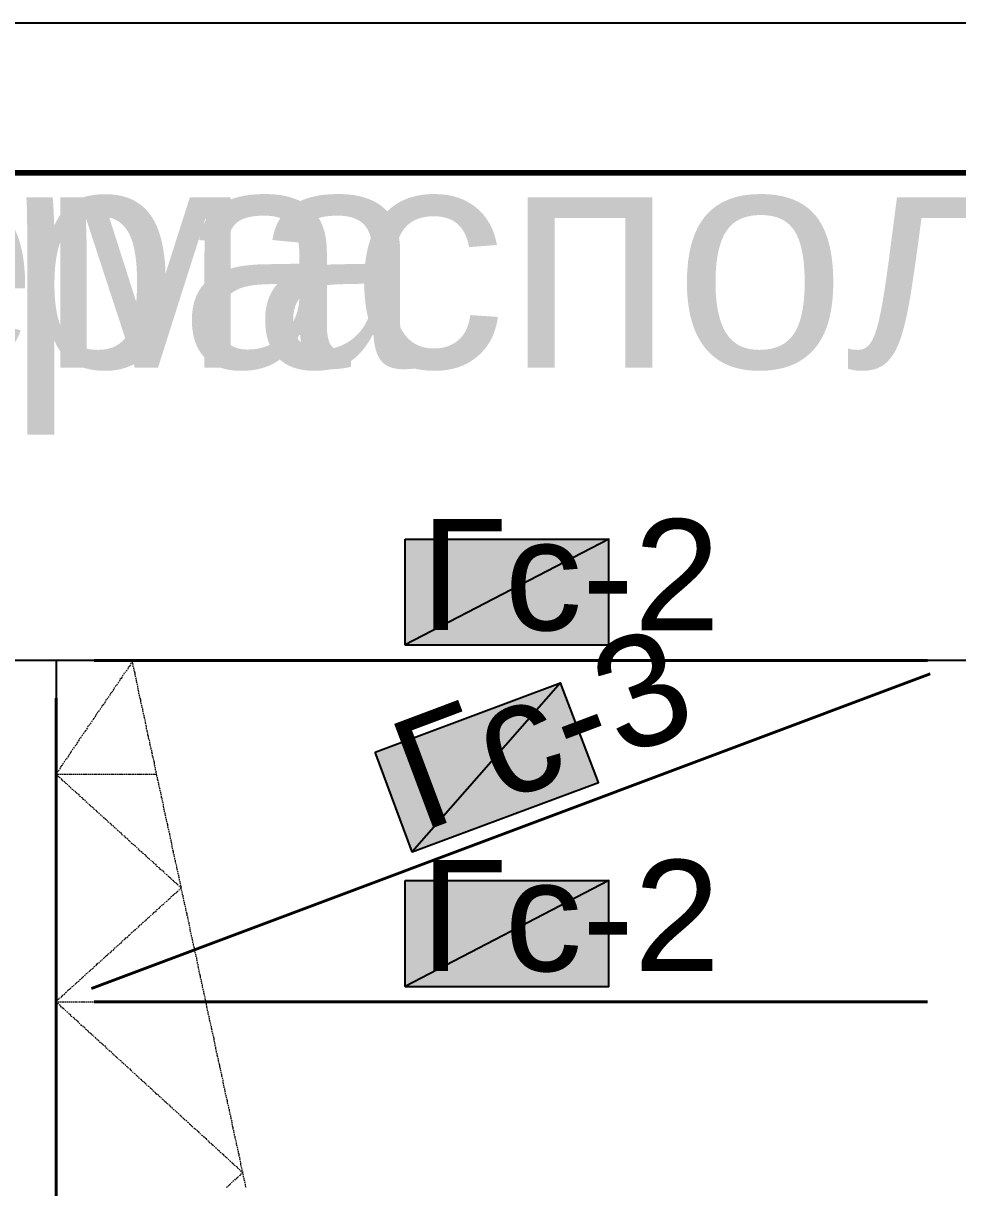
# Model space of a CAD drawing. Extents: x 0 to 604, y 0 to 420.
# Drawn here: x 138.74 to 169.57, y 381.6 to 420 of the extents above; entities that cross this region are included whole.
import ezdxf

# ---------------------------------------------------------------- set-up
doc = ezdxf.new("R2010")
doc.units = 0
doc.styles.add('TEYPDFCAD_TEXT', font='arial.ttf')

# ---------------------------------------------------------------- blocks, each defined once
blk = doc.blocks.new('A2-landscape')
for points in [[(594, 420), (0, 420)], [(589, 415), (20, 415)]]:
    blk.add_lwpolyline(points)

msp = doc.modelspace()

# ---------------------------------------------------------------- hatches: boundary and pattern name
at = {"true_color": 0xffffff}
h = msp.add_hatch(color=0, dxfattribs=at)
h.paths.add_polyline_path([(151.342, 402.992), (158.052, 402.992), (151.342, 399.5)])
h.paths.add_polyline_path([(158.052, 402.992), (151.342, 399.5), (158.052, 399.5)])
h = msp.add_hatch(color=0, dxfattribs=at)
h.paths.add_polyline_path([(150.347, 395.965), (156.464, 398.251), (151.575, 392.684)])
h.paths.add_polyline_path([(156.464, 398.251), (151.575, 392.684), (157.713, 394.97)])
h = msp.add_hatch(color=0, dxfattribs=at)
h.paths.add_polyline_path([(151.342, 391.731), (158.052, 391.731), (151.342, 388.239)])
h.paths.add_polyline_path([(158.052, 391.731), (151.342, 388.239), (158.052, 388.239)])

# ---------------------------------------------------------------- linework, layer by layer
at = {"color": 0, "lineweight": 0, "true_color": 0xffffff}
for p, q in [((151.342, 399.5), (158.052, 399.5)), ((151.575, 392.684), (157.713, 394.97)), ((151.342, 388.239), (158.052, 388.239))]:
    msp.add_line(p, q, dxfattribs=at)
at = {"color": 7, "lineweight": 25}
for p, q in [((149.31, 398.992), (129.328, 398.992)), ((139.827, 398.992), (139.827, 385.593)), ((151.807, 398.992), (150.812, 398.992)), ((173.313, 398.992), (153.31, 398.992)), ((139.827, 384.09), (139.827, 383.074))]:
    msp.add_line(p, q, dxfattribs=at)
at = {"color": 7, "lineweight": 40}
for p, q in [((168.571, 398.992), (141.076, 398.992)), ((140.991, 388.175), (168.656, 398.547)), ((139.827, 397.743), (139.827, 310.219)), ((168.571, 387.731), (141.076, 387.731))]:
    msp.add_line(p, q, dxfattribs=at)
at = {"color": 7, "lineweight": 5}
for p, q in [((142.346, 398.949), (142.325, 398.928)), ((142.346, 398.928), (142.346, 398.949)), ((142.071, 398.568), (142.049, 398.526)), ((142.113, 398.611), (142.092, 398.589)), ((142.155, 398.674), (142.134, 398.632)), ((142.198, 398.738), (142.177, 398.695)), ((142.24, 398.801), (142.198, 398.759)), ((142.282, 398.843), (142.24, 398.801)), ((142.304, 398.907), (142.282, 398.865)), ((142.367, 398.843), (142.346, 398.907)), ((142.367, 398.78), (142.367, 398.822)), ((142.388, 398.716), (142.388, 398.759)), ((142.409, 398.653), (142.388, 398.695)), ((142.43, 398.568), (142.409, 398.632)), ((142.43, 398.505), (142.43, 398.568)), ((141.838, 398.209), (141.817, 398.166)), ((141.88, 398.272), (141.859, 398.23)), ((141.923, 398.335), (141.901, 398.293)), ((141.965, 398.399), (141.923, 398.357)), ((142.007, 398.441), (141.965, 398.399)), ((142.028, 398.505), (142.007, 398.462)), ((142.452, 398.441), (142.43, 398.484)), ((142.473, 398.378), (142.452, 398.42)), ((142.473, 398.314), (142.473, 398.357)), ((142.494, 398.23), (142.473, 398.293)), ((142.515, 398.166), (142.494, 398.209)), ((141.563, 397.806), (141.542, 397.764)), ((141.605, 397.87), (141.584, 397.827)), ((141.647, 397.933), (141.605, 397.891)), ((141.69, 397.976), (141.647, 397.933)), ((141.732, 398.039), (141.69, 397.997)), ((141.753, 398.103), (141.732, 398.06)), ((141.796, 398.166), (141.774, 398.124)), ((142.515, 398.103), (142.515, 398.145)), ((142.536, 398.039), (142.536, 398.081)), ((142.558, 397.954), (142.536, 398.018)), ((142.558, 397.891), (142.558, 397.933)), ((142.579, 397.827), (142.579, 397.87)), ((142.6, 397.764), (142.579, 397.806)), ((141.33, 397.468), (141.309, 397.425)), ((141.372, 397.51), (141.33, 397.489)), ((141.415, 397.574), (141.372, 397.531)), ((141.457, 397.637), (141.415, 397.595)), ((141.478, 397.7), (141.457, 397.658)), ((141.52, 397.743), (141.499, 397.7)), ((142.621, 397.679), (142.6, 397.743)), ((142.621, 397.616), (142.621, 397.679)), ((142.642, 397.552), (142.621, 397.595)), ((142.663, 397.489), (142.642, 397.531)), ((142.663, 397.425), (142.663, 397.468)), ((141.055, 397.065), (141.034, 397.023)), ((141.097, 397.108), (141.055, 397.065)), ((141.139, 397.171), (141.097, 397.129)), ((141.182, 397.235), (141.139, 397.192)), ((141.203, 397.298), (141.182, 397.256)), ((141.245, 397.341), (141.224, 397.298)), ((141.287, 397.404), (141.266, 397.362)), ((142.685, 397.341), (142.685, 397.404)), ((142.706, 397.277), (142.685, 397.319)), ((142.706, 397.214), (142.706, 397.256)), ((142.727, 397.15), (142.727, 397.192)), ((142.748, 397.065), (142.727, 397.129)), ((142.769, 397.002), (142.748, 397.044)), ((140.78, 396.642), (140.758, 396.621)), ((140.822, 396.706), (140.78, 396.663)), ((140.864, 396.769), (140.822, 396.727)), ((140.885, 396.833), (140.864, 396.79)), ((140.928, 396.875), (140.906, 396.833)), ((140.97, 396.938), (140.949, 396.896)), ((141.012, 397.002), (140.991, 396.96)), ((142.769, 396.938), (142.769, 396.981)), ((142.79, 396.875), (142.769, 396.917)), ((142.811, 396.79), (142.79, 396.854)), ((142.811, 396.727), (142.811, 396.769)), ((142.833, 396.663), (142.833, 396.706)), ((142.854, 396.6), (142.833, 396.642)), ((140.547, 396.303), (140.504, 396.261)), ((140.589, 396.367), (140.547, 396.325)), ((140.61, 396.43), (140.589, 396.388)), ((140.653, 396.473), (140.631, 396.43)), ((140.695, 396.536), (140.674, 396.494)), ((140.737, 396.6), (140.716, 396.557)), ((142.854, 396.515), (142.854, 396.579)), ((142.875, 396.452), (142.875, 396.515)), ((142.896, 396.388), (142.875, 396.43)), ((142.917, 396.325), (142.896, 396.367)), ((142.917, 396.261), (142.917, 396.303)), ((140.272, 395.901), (140.229, 395.859)), ((140.314, 395.965), (140.272, 395.923)), ((140.335, 396.007), (140.314, 395.965)), ((140.377, 396.071), (140.356, 396.028)), ((140.42, 396.134), (140.399, 396.092)), ((140.462, 396.198), (140.441, 396.155)), ((140.504, 396.24), (140.483, 396.198)), ((142.939, 396.176), (142.917, 396.24)), ((142.96, 396.113), (142.939, 396.155)), ((142.96, 396.049), (142.96, 396.092)), ((142.981, 395.986), (142.981, 396.028)), ((143.002, 395.901), (142.981, 395.965)), ((143.002, 395.838), (143.002, 395.88)), ((139.996, 395.499), (139.954, 395.457)), ((140.039, 395.541), (139.996, 395.52)), ((140.06, 395.605), (140.039, 395.563)), ((140.102, 395.668), (140.081, 395.626)), ((140.144, 395.732), (140.123, 395.69)), ((140.187, 395.774), (140.166, 395.732)), ((140.229, 395.838), (140.208, 395.796)), ((143.023, 395.774), (143.023, 395.817)), ((143.044, 395.711), (143.023, 395.753)), ((143.065, 395.626), (143.044, 395.69)), ((143.065, 395.563), (143.065, 395.626)), ((143.087, 395.499), (143.065, 395.541)), ((139.827, 395.266), (139.827, 395.245)), ((139.827, 395.245), (139.848, 395.203)), ((139.827, 395.203), (139.827, 395.245)), ((139.827, 395.245), (139.869, 395.245)), ((139.827, 395.139), (139.827, 395.182)), ((139.827, 395.055), (139.827, 395.118)), ((139.869, 395.33), (139.848, 395.288)), ((139.869, 395.245), (139.933, 395.245)), ((139.869, 395.182), (139.912, 395.16)), ((139.912, 395.372), (139.891, 395.33)), ((139.912, 395.139), (139.954, 395.118)), ((139.954, 395.436), (139.933, 395.393)), ((139.954, 395.245), (139.996, 395.245)), ((140.018, 395.245), (140.06, 395.245)), ((140.081, 395.245), (140.144, 395.245)), ((140.166, 395.245), (140.208, 395.245)), ((140.229, 395.245), (140.272, 395.245)), ((140.293, 395.245), (140.356, 395.245)), ((140.377, 395.245), (140.42, 395.245)), ((140.441, 395.245), (140.483, 395.245)), ((140.504, 395.245), (140.568, 395.245)), ((140.589, 395.245), (140.631, 395.245)), ((140.653, 395.245), (140.695, 395.245)), ((140.716, 395.245), (140.78, 395.245)), ((140.78, 395.245), (140.843, 395.245)), ((140.864, 395.245), (140.906, 395.245)), ((140.928, 395.245), (140.97, 395.245)), ((140.991, 395.245), (141.055, 395.245)), ((141.076, 395.245), (141.118, 395.245)), ((141.139, 395.245), (141.182, 395.245)), ((141.203, 395.245), (141.266, 395.245)), ((141.287, 395.245), (141.33, 395.245)), ((141.351, 395.245), (141.393, 395.245)), ((141.415, 395.245), (141.478, 395.245)), ((141.499, 395.245), (141.542, 395.245)), ((141.563, 395.245), (141.605, 395.245)), ((141.626, 395.245), (141.69, 395.245)), ((141.69, 395.245), (141.753, 395.245)), ((141.774, 395.245), (141.817, 395.245)), ((141.838, 395.245), (141.88, 395.245)), ((141.901, 395.245), (141.965, 395.245)), ((141.986, 395.245), (142.028, 395.245)), ((142.049, 395.245), (142.092, 395.245)), ((142.113, 395.245), (142.177, 395.245)), ((142.198, 395.245), (142.24, 395.245)), ((142.261, 395.245), (142.304, 395.245)), ((142.325, 395.245), (142.388, 395.245)), ((142.409, 395.245), (142.452, 395.245)), ((142.473, 395.245), (142.515, 395.245)), ((142.536, 395.245), (142.6, 395.245)), ((142.6, 395.245), (142.663, 395.245)), ((142.685, 395.245), (142.727, 395.245)), ((142.748, 395.245), (142.79, 395.245)), ((142.811, 395.245), (142.875, 395.245)), ((142.896, 395.245), (142.939, 395.245)), ((142.96, 395.245), (143.002, 395.245)), ((143.023, 395.245), (143.087, 395.245)), ((143.108, 395.436), (143.087, 395.478)), ((143.108, 395.372), (143.108, 395.414)), ((143.108, 395.245), (143.15, 395.245)), ((143.129, 395.288), (143.129, 395.351)), ((143.15, 395.224), (143.129, 395.266)), ((143.15, 395.16), (143.15, 395.203)), ((143.171, 395.097), (143.171, 395.139)), ((139.827, 394.991), (139.827, 395.055)), ((139.827, 394.928), (139.827, 394.97)), ((139.827, 394.864), (139.827, 394.906)), ((139.827, 394.779), (139.827, 394.843)), ((139.827, 394.716), (139.827, 394.758)), ((139.975, 395.097), (140.018, 395.055)), ((140.018, 395.055), (140.06, 395.012)), ((140.081, 395.012), (140.123, 394.97)), ((140.123, 394.949), (140.166, 394.928)), ((140.187, 394.906), (140.208, 394.885)), ((140.229, 394.864), (140.272, 394.822)), ((140.293, 394.822), (140.314, 394.779)), ((140.335, 394.758), (140.377, 394.737)), ((143.192, 395.012), (143.171, 395.076)), ((143.214, 394.949), (143.192, 394.991)), ((143.214, 394.885), (143.214, 394.928)), ((143.235, 394.822), (143.214, 394.864)), ((143.256, 394.737), (143.235, 394.801)), ((139.827, 394.652), (139.827, 394.695)), ((139.827, 394.568), (139.827, 394.631)), ((139.827, 394.504), (139.827, 394.547)), ((139.827, 394.441), (139.827, 394.483)), ((139.827, 394.356), (139.827, 394.42)), ((139.827, 394.293), (139.827, 394.335)), ((140.399, 394.716), (140.42, 394.695)), ((140.441, 394.674), (140.483, 394.631)), ((140.483, 394.631), (140.525, 394.589)), ((140.547, 394.589), (140.589, 394.547)), ((140.589, 394.525), (140.631, 394.504)), ((140.653, 394.483), (140.695, 394.462)), ((140.695, 394.441), (140.737, 394.399)), ((140.758, 394.399), (140.78, 394.356)), ((140.801, 394.335), (140.843, 394.314)), ((143.256, 394.674), (143.256, 394.716)), ((143.277, 394.61), (143.277, 394.652)), ((143.298, 394.547), (143.277, 394.589)), ((143.298, 394.462), (143.298, 394.525)), ((143.32, 394.399), (143.32, 394.462)), ((143.341, 394.335), (143.32, 394.377)), ((139.827, 394.229), (139.827, 394.271)), ((139.827, 394.144), (139.827, 394.208)), ((139.827, 394.081), (139.827, 394.144)), ((139.827, 394.017), (139.827, 394.06)), ((139.827, 393.954), (139.827, 393.996)), ((140.864, 394.293), (140.885, 394.271)), ((140.906, 394.25), (140.949, 394.208)), ((140.949, 394.208), (140.991, 394.166)), ((141.012, 394.166), (141.055, 394.123)), ((141.055, 394.102), (141.097, 394.081)), ((141.118, 394.06), (141.161, 394.039)), ((141.161, 394.017), (141.203, 393.975)), ((141.224, 393.975), (141.245, 393.933)), ((143.362, 394.271), (143.341, 394.314)), ((143.362, 394.208), (143.362, 394.25)), ((143.383, 394.123), (143.362, 394.187)), ((143.404, 394.06), (143.383, 394.102)), ((143.404, 393.996), (143.404, 394.039)), ((143.425, 393.933), (143.425, 393.975)), ((139.827, 393.869), (139.827, 393.933)), ((139.827, 393.806), (139.827, 393.848)), ((139.827, 393.742), (139.827, 393.785)), ((139.827, 393.658), (139.827, 393.721)), ((139.827, 393.594), (139.827, 393.637)), ((139.827, 393.531), (139.827, 393.573)), ((141.266, 393.912), (141.309, 393.89)), ((141.33, 393.869), (141.351, 393.848)), ((141.372, 393.827), (141.415, 393.785)), ((141.436, 393.785), (141.457, 393.742)), ((141.478, 393.742), (141.52, 393.7)), ((141.52, 393.679), (141.563, 393.658)), ((141.584, 393.637), (141.626, 393.615)), ((141.626, 393.594), (141.668, 393.552)), ((143.446, 393.848), (143.425, 393.912)), ((143.446, 393.785), (143.446, 393.827)), ((143.468, 393.721), (143.468, 393.764)), ((143.489, 393.658), (143.468, 393.7)), ((143.51, 393.573), (143.489, 393.637)), ((143.51, 393.51), (143.51, 393.573)), ((139.827, 393.446), (139.827, 393.51)), ((139.827, 393.382), (139.827, 393.425)), ((139.827, 393.319), (139.827, 393.361)), ((139.827, 393.234), (139.827, 393.298)), ((139.827, 393.171), (139.827, 393.234)), ((141.69, 393.552), (141.732, 393.51)), ((141.732, 393.488), (141.774, 393.467)), ((141.796, 393.446), (141.817, 393.425)), ((141.838, 393.404), (141.88, 393.361)), ((141.901, 393.361), (141.923, 393.319)), ((141.944, 393.319), (141.986, 393.277)), ((141.986, 393.255), (142.028, 393.234)), ((142.049, 393.213), (142.092, 393.192)), ((143.531, 393.446), (143.51, 393.488)), ((143.552, 393.382), (143.531, 393.425)), ((143.552, 393.319), (143.552, 393.361)), ((143.573, 393.234), (143.573, 393.298)), ((143.595, 393.171), (143.573, 393.213)), ((139.827, 393.107), (139.827, 393.15)), ((139.827, 393.044), (139.827, 393.086)), ((139.827, 392.959), (139.827, 393.023)), ((139.827, 392.896), (139.827, 392.938)), ((139.827, 392.832), (139.827, 392.874)), ((139.827, 392.747), (139.827, 392.811)), ((142.092, 393.171), (142.134, 393.128)), ((142.155, 393.128), (142.198, 393.086)), ((142.198, 393.065), (142.24, 393.044)), ((142.261, 393.023), (142.282, 393.002)), ((142.304, 392.98), (142.346, 392.938)), ((142.367, 392.938), (142.388, 392.896)), ((142.409, 392.896), (142.452, 392.853)), ((142.473, 392.832), (142.494, 392.811)), ((143.595, 393.107), (143.595, 393.15)), ((143.616, 393.044), (143.616, 393.086)), ((143.637, 392.959), (143.616, 393.023)), ((143.658, 392.896), (143.637, 392.938)), ((143.658, 392.832), (143.658, 392.874)), ((143.679, 392.769), (143.658, 392.811)), ((139.827, 392.684), (139.827, 392.726)), ((139.827, 392.62), (139.827, 392.663)), ((139.827, 392.536), (139.827, 392.599)), ((139.827, 392.472), (139.827, 392.515)), ((139.827, 392.409), (139.827, 392.451)), ((142.515, 392.79), (142.558, 392.769)), ((142.558, 392.747), (142.6, 392.705)), ((142.621, 392.705), (142.663, 392.663)), ((142.663, 392.642), (142.706, 392.62)), ((142.727, 392.599), (142.769, 392.578)), ((142.769, 392.557), (142.811, 392.515)), ((142.833, 392.515), (142.854, 392.472)), ((142.875, 392.472), (142.917, 392.43)), ((143.701, 392.684), (143.679, 392.747)), ((143.701, 392.62), (143.701, 392.684)), ((143.722, 392.557), (143.722, 392.599)), ((143.743, 392.493), (143.722, 392.536)), ((143.743, 392.43), (143.743, 392.472)), ((139.827, 392.324), (139.827, 392.388)), ((139.827, 392.261), (139.827, 392.324)), ((139.827, 392.197), (139.827, 392.239)), ((139.827, 392.134), (139.827, 392.176)), ((139.827, 392.049), (139.827, 392.113)), ((142.939, 392.409), (142.96, 392.388)), ((142.981, 392.366), (143.023, 392.345)), ((143.023, 392.324), (143.065, 392.282)), ((143.087, 392.282), (143.129, 392.239)), ((143.129, 392.218), (143.171, 392.197)), ((143.192, 392.176), (143.235, 392.155)), ((143.235, 392.134), (143.277, 392.091)), ((143.298, 392.091), (143.32, 392.049)), ((143.341, 392.049), (143.383, 392.007)), ((143.764, 392.345), (143.764, 392.409)), ((143.785, 392.282), (143.764, 392.324)), ((143.806, 392.218), (143.785, 392.261)), ((143.806, 392.155), (143.806, 392.197)), ((143.827, 392.07), (143.806, 392.134)), ((143.849, 392.007), (143.827, 392.049)), ((139.827, 391.985), (139.827, 392.028)), ((139.827, 391.922), (139.827, 391.964)), ((139.827, 391.837), (139.827, 391.901)), ((139.827, 391.774), (139.827, 391.816)), ((139.827, 391.71), (139.827, 391.753)), ((139.827, 391.626), (139.827, 391.689)), ((143.404, 391.985), (143.425, 391.964)), ((143.446, 391.943), (143.489, 391.922)), ((143.51, 391.901), (143.531, 391.858)), ((143.552, 391.858), (143.595, 391.816)), ((143.595, 391.795), (143.637, 391.774)), ((143.658, 391.753), (143.701, 391.731)), ((143.701, 391.71), (143.743, 391.668)), ((143.764, 391.668), (143.806, 391.626)), ((143.849, 391.943), (143.849, 391.985)), ((143.87, 391.88), (143.87, 391.922)), ((143.891, 391.795), (143.87, 391.858)), ((143.891, 391.731), (143.891, 391.774)), ((143.912, 391.668), (143.912, 391.71)), ((139.827, 391.562), (139.827, 391.604)), ((139.827, 391.499), (139.827, 391.541)), ((139.827, 391.414), (139.827, 391.478)), ((139.827, 391.351), (139.827, 391.414)), ((139.827, 391.287), (139.827, 391.329)), ((139.827, 391.223), (139.827, 391.266)), ((143.743, 391.308), (143.701, 391.266)), ((143.806, 391.351), (143.764, 391.308)), ((143.806, 391.626), (143.849, 391.583)), ((143.849, 391.393), (143.806, 391.351)), ((143.87, 391.562), (143.891, 391.541)), ((143.891, 391.435), (143.87, 391.414)), ((143.933, 391.604), (143.912, 391.647)), ((143.912, 391.52), (143.954, 391.499)), ((143.954, 391.499), (143.912, 391.456)), ((143.954, 391.52), (143.933, 391.583)), ((143.954, 391.456), (143.954, 391.52)), ((143.976, 391.393), (143.954, 391.435)), ((143.997, 391.329), (143.976, 391.372)), ((143.997, 391.266), (143.997, 391.308)), ((139.827, 391.139), (139.827, 391.202)), ((139.827, 391.075), (139.827, 391.118)), ((139.827, 391.012), (139.827, 391.054)), ((139.827, 390.927), (139.827, 390.991)), ((139.827, 390.864), (139.827, 390.906)), ((143.277, 390.885), (143.235, 390.842)), ((143.32, 390.927), (143.298, 390.885)), ((143.383, 390.969), (143.341, 390.927)), ((143.425, 391.012), (143.404, 390.991)), ((143.489, 391.054), (143.446, 391.033)), ((143.531, 391.118), (143.51, 391.075)), ((143.595, 391.16), (143.552, 391.118)), ((143.637, 391.202), (143.595, 391.181)), ((143.701, 391.245), (143.658, 391.223)), ((144.018, 391.181), (144.018, 391.245)), ((144.039, 391.118), (144.018, 391.16)), ((144.039, 391.054), (144.039, 391.096)), ((144.06, 390.991), (144.06, 391.033)), ((144.082, 390.906), (144.06, 390.969)), ((144.103, 390.842), (144.082, 390.885)), ((139.827, 390.8), (139.827, 390.842)), ((139.827, 390.716), (139.827, 390.779)), ((139.827, 390.652), (139.827, 390.694)), ((139.827, 390.589), (139.827, 390.631)), ((139.827, 390.504), (139.827, 390.567)), ((139.827, 390.44), (139.827, 390.504)), ((142.854, 390.504), (142.833, 390.461)), ((142.917, 390.546), (142.875, 390.504)), ((142.96, 390.589), (142.939, 390.567)), ((143.023, 390.631), (142.981, 390.61)), ((143.065, 390.694), (143.023, 390.652)), ((143.129, 390.737), (143.087, 390.694)), ((143.171, 390.779), (143.129, 390.758)), ((143.235, 390.821), (143.192, 390.8)), ((144.103, 390.779), (144.103, 390.821)), ((144.124, 390.716), (144.103, 390.758)), ((144.145, 390.631), (144.124, 390.694)), ((144.145, 390.567), (144.145, 390.631)), ((144.166, 390.504), (144.166, 390.546)), ((139.827, 390.377), (139.827, 390.419)), ((139.827, 390.313), (139.827, 390.356)), ((139.827, 390.229), (139.827, 390.292)), ((139.827, 390.165), (139.827, 390.207)), ((139.827, 390.102), (139.827, 390.144)), ((142.452, 390.123), (142.409, 390.08)), ((142.494, 390.165), (142.473, 390.144)), ((142.558, 390.207), (142.515, 390.186)), ((142.6, 390.271), (142.558, 390.229)), ((142.663, 390.313), (142.621, 390.271)), ((142.706, 390.356), (142.663, 390.334)), ((142.769, 390.398), (142.727, 390.377)), ((142.811, 390.461), (142.769, 390.419)), ((144.187, 390.44), (144.166, 390.483)), ((144.187, 390.377), (144.187, 390.419)), ((144.208, 390.292), (144.208, 390.356)), ((144.23, 390.229), (144.208, 390.271)), ((144.251, 390.165), (144.23, 390.207)), ((144.251, 390.102), (144.251, 390.144)), ((139.827, 390.017), (139.827, 390.08)), ((139.827, 389.953), (139.827, 389.996)), ((139.827, 389.89), (139.827, 389.932)), ((139.827, 389.805), (139.827, 389.869)), ((139.827, 389.742), (139.827, 389.784)), ((142.028, 389.742), (141.986, 389.721)), ((142.092, 389.784), (142.049, 389.763)), ((142.134, 389.848), (142.092, 389.805)), ((142.198, 389.89), (142.155, 389.848)), ((142.24, 389.932), (142.198, 389.911)), ((142.282, 389.975), (142.261, 389.953)), ((142.346, 390.038), (142.304, 389.996)), ((142.388, 390.08), (142.367, 390.038)), ((144.272, 390.017), (144.251, 390.08)), ((144.293, 389.953), (144.272, 389.996)), ((144.293, 389.89), (144.293, 389.932)), ((144.314, 389.827), (144.314, 389.869)), ((144.335, 389.742), (144.314, 389.805)), ((139.827, 389.678), (139.827, 389.721)), ((139.827, 389.594), (139.827, 389.657)), ((139.827, 389.53), (139.827, 389.594)), ((139.827, 389.467), (139.827, 389.509)), ((139.827, 389.403), (139.827, 389.445)), ((139.827, 389.318), (139.827, 389.382)), ((141.626, 389.361), (141.584, 389.34)), ((141.668, 389.424), (141.626, 389.382)), ((141.732, 389.467), (141.69, 389.424)), ((141.774, 389.509), (141.732, 389.488)), ((141.817, 389.551), (141.796, 389.53)), ((141.88, 389.615), (141.838, 389.572)), ((141.923, 389.657), (141.901, 389.615)), ((141.986, 389.699), (141.944, 389.657)), ((144.335, 389.678), (144.335, 389.721)), ((144.357, 389.615), (144.357, 389.657)), ((144.378, 389.551), (144.357, 389.594)), ((144.399, 389.467), (144.378, 389.53)), ((144.399, 389.403), (144.399, 389.467)), ((144.42, 389.34), (144.399, 389.382)), ((139.827, 389.255), (139.827, 389.297)), ((139.827, 389.192), (139.827, 389.234)), ((139.827, 389.107), (139.827, 389.17)), ((139.827, 389.043), (139.827, 389.086)), ((139.827, 388.98), (139.827, 389.022)), ((141.203, 389.001), (141.161, 388.959)), ((141.245, 389.043), (141.224, 389.001)), ((141.309, 389.086), (141.266, 389.065)), ((141.351, 389.128), (141.33, 389.107)), ((141.415, 389.192), (141.372, 389.149)), ((141.457, 389.234), (141.436, 389.192)), ((141.52, 389.276), (141.478, 389.234)), ((141.563, 389.318), (141.52, 389.297)), ((144.441, 389.276), (144.42, 389.318)), ((144.441, 389.213), (144.441, 389.255)), ((144.463, 389.128), (144.463, 389.192)), ((144.484, 389.065), (144.463, 389.107)), ((144.484, 389.001), (144.484, 389.043)), ((144.505, 388.937), (144.505, 388.98)), ((139.827, 388.895), (139.827, 388.959)), ((139.827, 388.832), (139.827, 388.874)), ((139.827, 388.768), (139.827, 388.81)), ((139.827, 388.683), (139.827, 388.747)), ((139.827, 388.62), (139.827, 388.683)), ((139.827, 388.557), (139.827, 388.599)), ((140.737, 388.578), (140.695, 388.535)), ((140.78, 388.62), (140.758, 388.578)), ((140.843, 388.662), (140.801, 388.641)), ((140.885, 388.705), (140.864, 388.683)), ((140.949, 388.768), (140.906, 388.726)), ((140.991, 388.81), (140.949, 388.768)), ((141.055, 388.853), (141.012, 388.81)), ((141.097, 388.895), (141.055, 388.874)), ((141.161, 388.959), (141.118, 388.916)), ((144.526, 388.853), (144.505, 388.916)), ((144.547, 388.789), (144.526, 388.832)), ((144.547, 388.726), (144.547, 388.768)), ((144.568, 388.662), (144.547, 388.705)), ((144.589, 388.578), (144.568, 388.641)), ((144.589, 388.514), (144.589, 388.578)), ((139.827, 388.493), (139.827, 388.535)), ((139.827, 388.408), (139.827, 388.472)), ((139.827, 388.345), (139.827, 388.387)), ((139.827, 388.281), (139.827, 388.324)), ((139.827, 388.197), (139.827, 388.26)), ((140.314, 388.197), (140.293, 388.154)), ((140.377, 388.239), (140.335, 388.218)), ((140.42, 388.281), (140.399, 388.26)), ((140.483, 388.345), (140.441, 388.303)), ((140.525, 388.387), (140.483, 388.345)), ((140.589, 388.43), (140.547, 388.387)), ((140.631, 388.472), (140.589, 388.451)), ((140.695, 388.535), (140.653, 388.493)), ((144.611, 388.451), (144.611, 388.493)), ((144.632, 388.387), (144.611, 388.43)), ((144.632, 388.324), (144.632, 388.366)), ((144.653, 388.239), (144.653, 388.303)), ((144.674, 388.175), (144.653, 388.218)), ((139.827, 388.133), (139.827, 388.175)), ((139.827, 388.07), (139.827, 388.112)), ((139.827, 387.985), (139.827, 388.048)), ((139.827, 387.921), (139.827, 387.964)), ((139.827, 387.858), (139.827, 387.9)), ((139.827, 387.773), (139.827, 387.837)), ((139.912, 387.816), (139.869, 387.795)), ((139.954, 387.858), (139.912, 387.837)), ((140.018, 387.921), (139.975, 387.879)), ((140.06, 387.964), (140.018, 387.921)), ((140.123, 388.006), (140.081, 387.964)), ((140.166, 388.048), (140.123, 388.027)), ((140.208, 388.112), (140.187, 388.07)), ((140.272, 388.154), (140.229, 388.112)), ((144.674, 388.112), (144.674, 388.154)), ((144.695, 388.048), (144.695, 388.091)), ((144.716, 387.964), (144.695, 388.027)), ((144.738, 387.9), (144.716, 387.943)), ((144.738, 387.837), (144.738, 387.879)), ((144.759, 387.773), (144.738, 387.816)), ((139.848, 387.773), (139.827, 387.731)), ((139.827, 387.71), (139.827, 387.773)), ((139.827, 387.731), (139.869, 387.731)), ((139.827, 387.731), (139.848, 387.71)), ((139.827, 387.646), (139.827, 387.689)), ((139.827, 387.583), (139.827, 387.625)), ((139.827, 387.498), (139.827, 387.562)), ((139.827, 387.435), (139.827, 387.477)), ((139.869, 387.71), (139.891, 387.667)), ((139.891, 387.731), (139.933, 387.731)), ((139.912, 387.646), (139.954, 387.625)), ((139.954, 387.731), (139.996, 387.731)), ((139.954, 387.604), (139.996, 387.562)), ((140.018, 387.731), (140.081, 387.731)), ((140.018, 387.562), (140.06, 387.519)), ((140.06, 387.519), (140.102, 387.477)), ((140.102, 387.731), (140.144, 387.731)), ((140.123, 387.456), (140.144, 387.435)), ((140.166, 387.731), (140.208, 387.731)), ((140.229, 387.731), (140.293, 387.731)), ((140.314, 387.731), (140.356, 387.731)), ((140.377, 387.731), (140.42, 387.731)), ((140.441, 387.731), (140.504, 387.731)), ((140.525, 387.731), (140.568, 387.731)), ((140.589, 387.731), (140.631, 387.731)), ((140.653, 387.731), (140.716, 387.731)), ((140.716, 387.731), (140.78, 387.731)), ((140.801, 387.731), (140.843, 387.731)), ((140.864, 387.731), (140.906, 387.731)), ((140.928, 387.731), (140.991, 387.731)), ((141.012, 387.731), (141.055, 387.731)), ((141.076, 387.731), (141.118, 387.731)), ((141.139, 387.731), (141.203, 387.731)), ((141.224, 387.731), (141.266, 387.731)), ((141.287, 387.731), (141.33, 387.731)), ((141.351, 387.731), (141.415, 387.731)), ((141.436, 387.731), (141.478, 387.731)), ((141.499, 387.731), (141.542, 387.731)), ((141.563, 387.731), (141.626, 387.731)), ((141.626, 387.731), (141.69, 387.731)), ((141.711, 387.731), (141.753, 387.731)), ((141.774, 387.731), (141.817, 387.731)), ((141.838, 387.731), (141.901, 387.731)), ((141.923, 387.731), (141.965, 387.731)), ((141.986, 387.731), (142.028, 387.731)), ((142.049, 387.731), (142.113, 387.731)), ((142.134, 387.731), (142.177, 387.731)), ((142.198, 387.731), (142.24, 387.731)), ((142.261, 387.731), (142.325, 387.731)), ((142.346, 387.731), (142.388, 387.731)), ((142.409, 387.731), (142.452, 387.731)), ((142.473, 387.731), (142.536, 387.731)), ((142.536, 387.731), (142.6, 387.731)), ((142.621, 387.731), (142.663, 387.731)), ((142.685, 387.731), (142.727, 387.731)), ((142.748, 387.731), (142.811, 387.731)), ((142.833, 387.731), (142.875, 387.731)), ((142.896, 387.731), (142.939, 387.731)), ((142.96, 387.731), (143.023, 387.731)), ((143.044, 387.731), (143.087, 387.731)), ((143.108, 387.731), (143.15, 387.731)), ((143.171, 387.731), (143.235, 387.731)), ((143.256, 387.731), (143.298, 387.731)), ((143.32, 387.731), (143.362, 387.731)), ((143.383, 387.731), (143.446, 387.731)), ((143.446, 387.731), (143.51, 387.731)), ((143.531, 387.731), (143.573, 387.731)), ((143.595, 387.731), (143.637, 387.731)), ((143.658, 387.731), (143.722, 387.731)), ((143.743, 387.731), (143.785, 387.731)), ((143.806, 387.731), (143.849, 387.731)), ((143.87, 387.731), (143.933, 387.731)), ((143.954, 387.731), (143.997, 387.731)), ((144.018, 387.731), (144.06, 387.731)), ((144.082, 387.731), (144.145, 387.731)), ((144.166, 387.731), (144.208, 387.731)), ((144.23, 387.731), (144.272, 387.731)), ((144.293, 387.731), (144.335, 387.731)), ((144.357, 387.731), (144.42, 387.731)), ((144.441, 387.731), (144.484, 387.731)), ((144.505, 387.731), (144.547, 387.731)), ((144.568, 387.731), (144.632, 387.731)), ((144.653, 387.731), (144.695, 387.731)), ((144.716, 387.731), (144.759, 387.731)), ((144.78, 387.689), (144.759, 387.752)), ((144.78, 387.625), (144.78, 387.689)), ((144.801, 387.562), (144.801, 387.604)), ((144.822, 387.498), (144.801, 387.541)), ((144.822, 387.435), (144.822, 387.477)), ((139.827, 387.371), (139.827, 387.413)), ((139.827, 387.286), (139.827, 387.35)), ((139.827, 387.223), (139.827, 387.265)), ((139.827, 387.159), (139.827, 387.202)), ((139.827, 387.075), (139.827, 387.138)), ((139.827, 387.011), (139.827, 387.054)), ((140.166, 387.413), (140.208, 387.392)), ((140.229, 387.371), (140.25, 387.329)), ((140.272, 387.329), (140.314, 387.286)), ((140.314, 387.265), (140.356, 387.244)), ((140.377, 387.223), (140.42, 387.202)), ((140.42, 387.181), (140.462, 387.138)), ((140.483, 387.138), (140.525, 387.096)), ((140.525, 387.096), (140.568, 387.054)), ((144.844, 387.35), (144.844, 387.413)), ((144.865, 387.286), (144.844, 387.329)), ((144.886, 387.223), (144.865, 387.265)), ((144.886, 387.159), (144.886, 387.202)), ((144.907, 387.075), (144.886, 387.138)), ((144.928, 387.011), (144.907, 387.054)), ((139.827, 386.948), (139.827, 386.99)), ((139.827, 386.863), (139.827, 386.927)), ((139.827, 386.8), (139.827, 386.863)), ((139.827, 386.736), (139.827, 386.779)), ((139.827, 386.673), (139.827, 386.715)), ((140.589, 387.032), (140.61, 387.011)), ((140.631, 386.99), (140.674, 386.948)), ((140.695, 386.948), (140.716, 386.906)), ((140.737, 386.906), (140.78, 386.863)), ((140.78, 386.842), (140.822, 386.821)), ((140.843, 386.8), (140.885, 386.779)), ((140.885, 386.757), (140.928, 386.715)), ((140.949, 386.715), (140.991, 386.673)), ((144.928, 386.948), (144.928, 386.99)), ((144.949, 386.884), (144.949, 386.927)), ((144.97, 386.8), (144.949, 386.863)), ((144.97, 386.736), (144.97, 386.779)), ((144.992, 386.673), (144.992, 386.715)), ((139.827, 386.588), (139.827, 386.651)), ((139.827, 386.524), (139.827, 386.567)), ((139.827, 386.461), (139.827, 386.503)), ((139.827, 386.376), (139.827, 386.44)), ((139.827, 386.313), (139.827, 386.355)), ((139.827, 386.249), (139.827, 386.292)), ((140.991, 386.651), (141.034, 386.63)), ((141.055, 386.609), (141.076, 386.588)), ((141.097, 386.567), (141.139, 386.524)), ((141.161, 386.524), (141.182, 386.482)), ((141.203, 386.482), (141.245, 386.44)), ((141.245, 386.419), (141.287, 386.397)), ((141.309, 386.376), (141.351, 386.334)), ((141.351, 386.334), (141.393, 386.292)), ((141.415, 386.292), (141.457, 386.249)), ((145.013, 386.609), (144.992, 386.651)), ((145.034, 386.524), (145.013, 386.588)), ((145.034, 386.461), (145.034, 386.524)), ((145.055, 386.397), (145.034, 386.44)), ((145.076, 386.334), (145.055, 386.376)), ((145.076, 386.271), (145.076, 386.313)), ((139.827, 386.165), (139.827, 386.228)), ((139.827, 386.101), (139.827, 386.144)), ((139.827, 386.038), (139.827, 386.08)), ((139.827, 385.953), (139.827, 386.017)), ((139.827, 385.889), (139.827, 385.953)), ((141.457, 386.228), (141.499, 386.207)), ((141.52, 386.186), (141.542, 386.165)), ((141.563, 386.144), (141.605, 386.101)), ((141.626, 386.101), (141.647, 386.059)), ((141.668, 386.038), (141.711, 386.017)), ((141.711, 385.995), (141.753, 385.974)), ((141.774, 385.953), (141.817, 385.911)), ((141.817, 385.911), (141.859, 385.868)), ((145.097, 386.186), (145.097, 386.249)), ((145.119, 386.122), (145.097, 386.165)), ((145.119, 386.059), (145.119, 386.101)), ((145.14, 385.995), (145.14, 386.038)), ((145.161, 385.911), (145.14, 385.974)), ((145.182, 385.847), (145.161, 385.889)), ((139.827, 385.826), (139.827, 385.868)), ((139.827, 385.762), (139.827, 385.805)), ((139.827, 385.678), (139.827, 385.741)), ((139.827, 385.614), (139.827, 385.657)), ((139.827, 385.551), (139.827, 385.593)), ((139.827, 385.466), (139.827, 385.53)), ((141.88, 385.847), (141.901, 385.826)), ((141.923, 385.805), (141.965, 385.784)), ((141.986, 385.762), (142.007, 385.72)), ((142.028, 385.72), (142.071, 385.678)), ((142.092, 385.678), (142.113, 385.635)), ((142.134, 385.614), (142.177, 385.593)), ((142.177, 385.572), (142.219, 385.551)), ((142.24, 385.53), (142.282, 385.487)), ((145.182, 385.784), (145.182, 385.826)), ((145.203, 385.72), (145.182, 385.762)), ((145.225, 385.635), (145.203, 385.699)), ((145.225, 385.572), (145.225, 385.635)), ((145.246, 385.509), (145.246, 385.551)), ((139.827, 385.403), (139.827, 385.445)), ((139.827, 385.339), (139.827, 385.382)), ((139.827, 385.255), (139.827, 385.318)), ((139.827, 385.191), (139.827, 385.233)), ((139.827, 385.127), (139.827, 385.17)), ((142.282, 385.487), (142.325, 385.445)), ((142.346, 385.424), (142.367, 385.403)), ((142.388, 385.382), (142.43, 385.36)), ((142.452, 385.339), (142.473, 385.297)), ((142.494, 385.297), (142.536, 385.255)), ((142.536, 385.233), (142.579, 385.212)), ((142.6, 385.191), (142.642, 385.17)), ((142.642, 385.149), (142.685, 385.106)), ((145.267, 385.445), (145.246, 385.487)), ((145.267, 385.382), (145.267, 385.424)), ((145.288, 385.297), (145.288, 385.36)), ((145.309, 385.233), (145.288, 385.276)), ((145.33, 385.17), (145.309, 385.212)), ((145.33, 385.106), (145.33, 385.149)), ((139.827, 385.043), (139.827, 385.106)), ((139.827, 384.979), (139.827, 385.043)), ((139.827, 384.916), (139.827, 384.958)), ((139.827, 384.852), (139.827, 384.895)), ((139.827, 384.768), (139.827, 384.831)), ((139.827, 384.704), (139.827, 384.746)), ((142.706, 385.106), (142.748, 385.064)), ((142.748, 385.064), (142.79, 385.022)), ((142.811, 385), (142.833, 384.979)), ((142.854, 384.958), (142.896, 384.937)), ((142.917, 384.916), (142.939, 384.873)), ((142.96, 384.873), (143.002, 384.831)), ((143.002, 384.81), (143.044, 384.789)), ((143.065, 384.768), (143.108, 384.746)), ((145.351, 385.022), (145.33, 385.085)), ((145.373, 384.958), (145.351, 385)), ((145.373, 384.895), (145.373, 384.937)), ((145.394, 384.831), (145.394, 384.873)), ((145.415, 384.746), (145.394, 384.81)), ((139.827, 384.641), (139.827, 384.683)), ((139.827, 384.556), (139.827, 384.62)), ((139.827, 384.492), (139.827, 384.535)), ((139.827, 384.429), (139.827, 384.471)), ((139.827, 384.344), (139.827, 384.408)), ((143.108, 384.725), (143.15, 384.683)), ((143.171, 384.683), (143.214, 384.641)), ((143.214, 384.62), (143.256, 384.598)), ((143.277, 384.577), (143.298, 384.556)), ((143.32, 384.535), (143.362, 384.492)), ((143.383, 384.492), (143.404, 384.45)), ((143.425, 384.45), (143.468, 384.408)), ((143.468, 384.387), (143.51, 384.365)), ((145.415, 384.683), (145.415, 384.725)), ((145.436, 384.62), (145.436, 384.662)), ((145.457, 384.556), (145.436, 384.598)), ((145.478, 384.471), (145.457, 384.535)), ((145.478, 384.408), (145.478, 384.471)), ((145.5, 384.344), (145.478, 384.387)), ((139.827, 384.281), (139.827, 384.323)), ((139.827, 384.217), (139.827, 384.26)), ((139.827, 384.133), (139.827, 384.196)), ((139.827, 384.069), (139.827, 384.133)), ((139.827, 384.006), (139.827, 384.048)), ((139.827, 383.942), (139.827, 383.985)), ((143.531, 384.344), (143.573, 384.323)), ((143.573, 384.302), (143.616, 384.26)), ((143.637, 384.26), (143.658, 384.217)), ((143.679, 384.196), (143.722, 384.175)), ((143.743, 384.154), (143.764, 384.133)), ((143.785, 384.111), (143.827, 384.069)), ((143.849, 384.069), (143.87, 384.027)), ((143.891, 384.006), (143.933, 383.985)), ((145.521, 384.281), (145.5, 384.323)), ((145.521, 384.217), (145.521, 384.26)), ((145.542, 384.133), (145.542, 384.196)), ((145.563, 384.069), (145.542, 384.111)), ((145.563, 384.006), (145.563, 384.048)), ((145.584, 383.942), (145.584, 383.985)), ((139.827, 383.858), (139.827, 383.921)), ((139.827, 383.794), (139.827, 383.836)), ((139.827, 383.73), (139.827, 383.773)), ((139.827, 383.646), (139.827, 383.709)), ((139.827, 383.582), (139.827, 383.625)), ((143.933, 383.963), (143.976, 383.942)), ((143.997, 383.921), (144.039, 383.879)), ((144.039, 383.879), (144.082, 383.836)), ((144.103, 383.836), (144.124, 383.794)), ((144.145, 383.773), (144.187, 383.752)), ((144.208, 383.73), (144.23, 383.688)), ((144.251, 383.688), (144.293, 383.646)), ((144.293, 383.646), (144.335, 383.603)), ((145.606, 383.858), (145.584, 383.921)), ((145.627, 383.794), (145.606, 383.836)), ((145.627, 383.73), (145.627, 383.773)), ((145.648, 383.667), (145.627, 383.709)), ((145.669, 383.582), (145.648, 383.646)), ((139.827, 383.519), (139.827, 383.561)), ((139.827, 383.434), (139.827, 383.498)), ((139.827, 383.371), (139.827, 383.413)), ((139.827, 383.307), (139.827, 383.349)), ((139.827, 383.223), (139.827, 383.286)), ((139.827, 383.159), (139.827, 383.223)), ((144.357, 383.582), (144.399, 383.561)), ((144.399, 383.54), (144.441, 383.519)), ((144.463, 383.498), (144.505, 383.455)), ((144.505, 383.455), (144.547, 383.413)), ((144.568, 383.392), (144.589, 383.371)), ((144.611, 383.349), (144.653, 383.328)), ((144.674, 383.307), (144.695, 383.265)), ((144.716, 383.265), (144.759, 383.223)), ((144.759, 383.223), (144.801, 383.18)), ((145.669, 383.519), (145.669, 383.582)), ((145.69, 383.455), (145.69, 383.498)), ((145.711, 383.392), (145.69, 383.434)), ((145.711, 383.328), (145.711, 383.371)), ((145.732, 383.244), (145.732, 383.307)), ((145.754, 383.18), (145.732, 383.223)), ((139.827, 383.096), (139.827, 383.138)), ((139.827, 383.032), (139.827, 383.074)), ((139.827, 382.947), (139.827, 383.011)), ((139.827, 382.884), (139.827, 382.926)), ((139.827, 382.82), (139.827, 382.863)), ((144.822, 383.159), (144.865, 383.138)), ((144.865, 383.117), (144.907, 383.074)), ((144.928, 383.074), (144.97, 383.032)), ((144.97, 383.032), (145.013, 382.99)), ((145.034, 382.968), (145.055, 382.947)), ((145.076, 382.926), (145.119, 382.905)), ((145.14, 382.884), (145.161, 382.841)), ((145.182, 382.841), (145.225, 382.799)), ((145.775, 383.117), (145.754, 383.159)), ((145.775, 383.053), (145.775, 383.096)), ((145.796, 382.968), (145.775, 383.032)), ((145.817, 382.905), (145.796, 382.947)), ((145.817, 382.841), (145.817, 382.884)), ((145.838, 382.778), (145.838, 382.82)), ((139.827, 382.736), (139.827, 382.799)), ((139.827, 382.672), (139.827, 382.714)), ((139.827, 382.609), (139.827, 382.651)), ((139.827, 382.524), (139.827, 382.587)), ((139.827, 382.46), (139.827, 382.503)), ((139.827, 382.397), (139.827, 382.439)), ((145.225, 382.778), (145.267, 382.757)), ((145.288, 382.736), (145.33, 382.714)), ((145.33, 382.693), (145.373, 382.651)), ((145.394, 382.651), (145.415, 382.609)), ((145.436, 382.609), (145.478, 382.566)), ((145.5, 382.545), (145.521, 382.524)), ((145.542, 382.503), (145.584, 382.46)), ((145.606, 382.46), (145.627, 382.418)), ((145.859, 382.693), (145.838, 382.757)), ((145.859, 382.63), (145.859, 382.693)), ((145.881, 382.566), (145.881, 382.609)), ((145.902, 382.503), (145.881, 382.545)), ((145.923, 382.439), (145.902, 382.482)), ((139.827, 382.312), (139.827, 382.376)), ((139.827, 382.249), (139.827, 382.312)), ((139.827, 382.185), (139.827, 382.228)), ((139.827, 382.122), (139.827, 382.164)), ((139.827, 382.037), (139.827, 382.101)), ((145.648, 382.418), (145.69, 382.376)), ((145.69, 382.355), (145.732, 382.334)), ((145.754, 382.312), (145.796, 382.291)), ((145.796, 382.27), (145.838, 382.228)), ((145.859, 382.228), (145.881, 382.185)), ((145.902, 382.164), (145.944, 382.143)), ((145.944, 382.058), (145.902, 382.037)), ((145.923, 382.355), (145.923, 382.418)), ((145.944, 382.291), (145.923, 382.334)), ((145.965, 382.228), (145.944, 382.27)), ((145.965, 382.164), (145.965, 382.207)), ((145.965, 382.122), (145.987, 382.101)), ((145.987, 382.101), (145.965, 382.079)), ((145.987, 382.079), (145.987, 382.143)), ((146.008, 382.016), (145.987, 382.058)), ((139.827, 381.974), (139.827, 382.016)), ((139.827, 381.91), (139.827, 381.952)), ((139.827, 381.825), (139.827, 381.889)), ((139.827, 381.762), (139.827, 381.804)), ((139.827, 381.699), (139.827, 381.741)), ((139.827, 381.614), (139.827, 381.677)), ((145.542, 381.699), (145.5, 381.656)), ((145.584, 381.741), (145.542, 381.699)), ((145.627, 381.783), (145.606, 381.762)), ((145.69, 381.825), (145.648, 381.804)), ((145.732, 381.889), (145.711, 381.847)), ((145.796, 381.931), (145.754, 381.889)), ((145.838, 381.974), (145.796, 381.931)), ((145.902, 382.016), (145.859, 381.995)), ((146.008, 381.952), (146.008, 381.995)), ((146.029, 381.889), (146.029, 381.931)), ((146.05, 381.804), (146.029, 381.868)), ((146.071, 381.741), (146.05, 381.783)), ((146.071, 381.677), (146.071, 381.72)), ((145.478, 381.635), (145.436, 381.614)), ((146.092, 381.614), (146.071, 381.656))]:
    msp.add_line(p, q, dxfattribs=at)
at = {"lineweight": 60}
msp.add_lwpolyline([(20.087, 5.08), (589.068, 5.08), (589.068, 415.078), (20.087, 415.078)], close=True, dxfattribs=at)
at = {"color": 0, "true_color": 0xffffff}
for points in [[(151.342, 402.992), (158.052, 402.992), (151.342, 399.5)], [(158.052, 402.992), (151.342, 399.5), (158.052, 399.5)], [(150.347, 395.965), (156.464, 398.251), (151.575, 392.684)], [(156.464, 398.251), (151.575, 392.684), (157.713, 394.97)], [(151.342, 391.731), (158.052, 391.731), (151.342, 388.239)], [(158.052, 391.731), (151.342, 388.239), (158.052, 388.239)]]:
    msp.add_lwpolyline(points, close=True, dxfattribs=at)

# ---------------------------------------------------------------- block references
msp.add_blockref('A2-landscape', (0, 0))

# ---------------------------------------------------------------- texts
at = {"color": 7, "style": 'TEYPDFCAD_TEXT'}
for s, height, p in [('Схема', 7.3201, (121.073, 408.644)), ('расположения', 7.32014, (138.181, 408.644)), ('Гс-2', 3.6618, (151.85, 399.986)), ('Гс-2', 3.6618, (151.85, 388.747))]:
    msp.add_text(s, height=height, dxfattribs=at).set_placement(p)
msp.add_text('Гс-3', height=3.6618, rotation=20.5829, dxfattribs=at).set_placement((151.871, 393.319))

doc.saveas('drawing.dxf')
